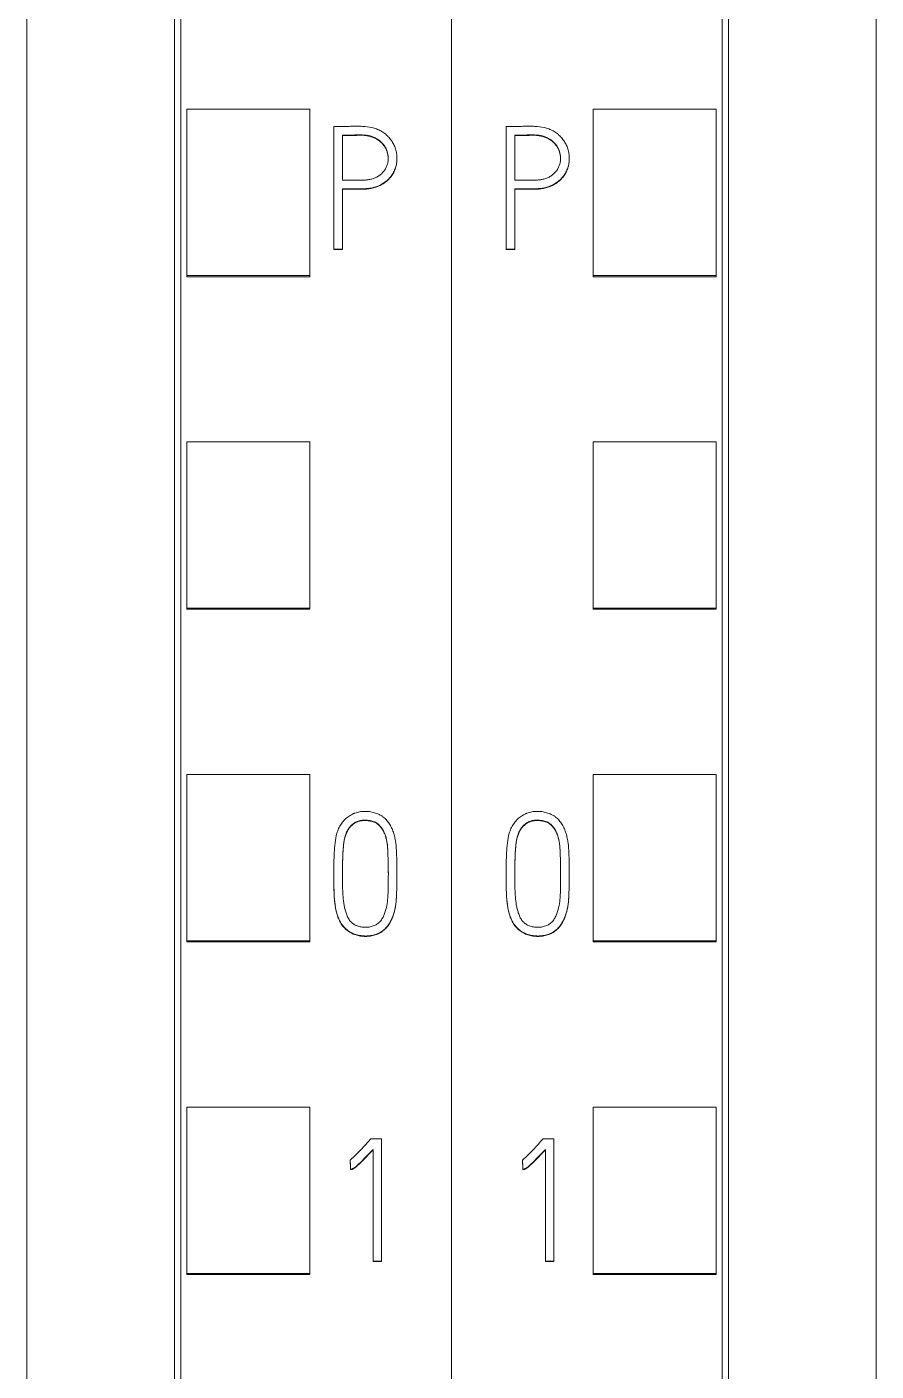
# Model space of a CAD drawing. Header units: millimetres. Extents: x 4137 to 6698, y 1400 to 3585.
# Drawn here: x 6140.15 to 6153.95, y 3293.17 to 3315 of the extents above; entities that cross this region are included whole.
import ezdxf

# ---------------------------------------------------------------- set-up
doc = ezdxf.new("R2010")
doc.units = ezdxf.units.MM
doc.layers.add('000-PI-Oprema', color=30, linetype='Continuous', lineweight=5)

msp = doc.modelspace()

# ---------------------------------------------------------------- linework, layer by layer
at = {"layer": '000-PI-Oprema', "color": 0, "linetype": 'ByBlock', "lineweight": 0}
for p, q in [((6147.048, 3360.472), (6147.048, 3247.054)), ((6147.048, 3360.472), (6147.048, 3247.054)), ((6142.648, 3249.376), (6142.648, 3358.191)), ((6151.448, 3358.191), (6151.448, 3249.376)), ((6142.748, 3310.962), (6142.748, 3313.664)), ((6142.748, 3313.664), (6144.748, 3313.664)), ((6144.748, 3310.962), (6144.748, 3313.664)), ((6149.348, 3310.962), (6149.348, 3313.664)), ((6151.348, 3313.664), (6149.348, 3313.664)), ((6151.348, 3310.962), (6151.348, 3313.664)), ((6145.135, 3313.383), (6145.135, 3311.388)), ((6147.935, 3313.383), (6147.935, 3311.388)), ((6145.276, 3312.509), (6145.276, 3313.242)), ((6148.076, 3312.509), (6148.076, 3313.242)), ((6146.161, 3312.857), (6146.161, 3312.863)), ((6148.961, 3312.857), (6148.961, 3312.863)), ((6145.276, 3311.388), (6145.276, 3312.368)), ((6148.076, 3311.388), (6148.076, 3312.368)), ((6145.135, 3311.388), (6145.276, 3311.388)), ((6145.135, 3311.388), (6145.135, 3311.382)), ((6145.276, 3311.382), (6145.135, 3311.382)), ((6145.276, 3311.388), (6145.276, 3311.382)), ((6147.935, 3311.388), (6147.935, 3311.382)), ((6147.935, 3311.388), (6148.076, 3311.388)), ((6148.076, 3311.382), (6147.935, 3311.382)), ((6148.076, 3311.388), (6148.076, 3311.382)), ((6142.748, 3310.941), (6142.748, 3310.962)), ((6142.748, 3310.962), (6144.748, 3310.962)), ((6142.748, 3310.941), (6144.748, 3310.941)), ((6144.748, 3310.941), (6144.748, 3310.962)), ((6151.348, 3310.962), (6149.348, 3310.962)), ((6149.348, 3310.941), (6149.348, 3310.962)), ((6151.348, 3310.941), (6149.348, 3310.941)), ((6151.348, 3310.941), (6151.348, 3310.962)), ((6142.748, 3305.56), (6142.748, 3308.262)), ((6142.748, 3308.262), (6144.748, 3308.262)), ((6144.748, 3305.56), (6144.748, 3308.262)), ((6149.348, 3305.56), (6149.348, 3308.262)), ((6151.348, 3308.262), (6149.348, 3308.262)), ((6151.348, 3305.56), (6151.348, 3308.262)), ((6142.748, 3305.56), (6144.748, 3305.56)), ((6142.748, 3305.541), (6142.748, 3305.56)), ((6142.748, 3305.541), (6144.748, 3305.541)), ((6144.748, 3305.541), (6144.748, 3305.56)), ((6151.348, 3305.56), (6149.348, 3305.56)), ((6149.348, 3305.541), (6149.348, 3305.56)), ((6151.348, 3305.541), (6149.348, 3305.541)), ((6151.348, 3305.541), (6151.348, 3305.56)), ((6142.748, 3300.159), (6142.748, 3302.86)), ((6142.748, 3302.86), (6144.748, 3302.86)), ((6144.748, 3300.159), (6144.748, 3302.86)), ((6149.348, 3300.159), (6149.348, 3302.86)), ((6151.348, 3302.86), (6149.348, 3302.86)), ((6151.348, 3300.159), (6151.348, 3302.86)), ((6145.136, 3301.26), (6145.136, 3301.254)), ((6146.159, 3301.212), (6146.159, 3301.218)), ((6147.936, 3301.26), (6147.936, 3301.254)), ((6148.959, 3301.212), (6148.959, 3301.218)), ((6142.748, 3300.141), (6142.748, 3300.159)), ((6142.748, 3300.159), (6144.748, 3300.159)), ((6142.748, 3300.141), (6144.748, 3300.141)), ((6144.748, 3300.141), (6144.748, 3300.159)), ((6149.348, 3300.141), (6149.348, 3300.159)), ((6151.348, 3300.159), (6149.348, 3300.159)), ((6151.348, 3300.141), (6149.348, 3300.141)), ((6151.348, 3300.141), (6151.348, 3300.159)), ((6142.748, 3294.757), (6142.748, 3297.458)), ((6142.748, 3297.458), (6144.748, 3297.458)), ((6144.748, 3294.757), (6144.748, 3297.458)), ((6149.348, 3294.757), (6149.348, 3297.458)), ((6151.348, 3297.458), (6149.348, 3297.458)), ((6151.348, 3294.757), (6151.348, 3297.458)), ((6145.911, 3296.943), (6145.737, 3296.943)), ((6145.911, 3294.954), (6145.911, 3296.943)), ((6148.711, 3296.943), (6148.537, 3296.943)), ((6148.711, 3294.954), (6148.711, 3296.943)), ((6145.773, 3296.771), (6145.773, 3294.954)), ((6148.573, 3296.771), (6148.573, 3294.954)), ((6145.401, 3296.597), (6145.401, 3296.591)), ((6148.201, 3296.597), (6148.201, 3296.591)), ((6145.409, 3296.45), (6145.409, 3296.443)), ((6148.209, 3296.45), (6148.209, 3296.443)), ((6145.773, 3294.954), (6145.773, 3294.948)), ((6145.773, 3294.954), (6145.911, 3294.954)), ((6145.911, 3294.948), (6145.773, 3294.948)), ((6145.911, 3294.954), (6145.911, 3294.948)), ((6148.573, 3294.954), (6148.573, 3294.948)), ((6148.573, 3294.954), (6148.711, 3294.954)), ((6148.711, 3294.948), (6148.573, 3294.948)), ((6148.711, 3294.954), (6148.711, 3294.948)), ((6142.748, 3294.757), (6144.748, 3294.757)), ((6142.748, 3294.741), (6142.748, 3294.757)), ((6142.748, 3294.741), (6144.748, 3294.741)), ((6144.748, 3294.741), (6144.748, 3294.757)), ((6149.348, 3294.741), (6149.348, 3294.757)), ((6151.348, 3294.757), (6149.348, 3294.757)), ((6151.348, 3294.741), (6149.348, 3294.741)), ((6151.348, 3294.741), (6151.348, 3294.757))]:
    msp.add_line(p, q, dxfattribs=at)
for points, knots in [([(6142.548, 3249.091), (6142.548, 3252.431), (6142.548, 3260.396), (6142.548, 3273.036), (6142.548, 3288.522), (6142.548, 3302.817), (6142.548, 3317.027), (6142.548, 3331.593), (6142.548, 3345.763), (6142.548, 3355.333), (6142.548, 3358.377)], [0, 0, 0, 0, 0.091483, 0.21812, 0.346206, 0.515858, 0.610111, 0.736264, 0.916066, 1, 1, 1, 1]), ([(6151.548, 3358.377), (6151.548, 3355.333), (6151.548, 3345.763), (6151.548, 3331.593), (6151.548, 3317.027), (6151.548, 3302.817), (6151.548, 3288.522), (6151.548, 3273.036), (6151.548, 3260.396), (6151.548, 3252.431), (6151.548, 3249.091)], [0, 0, 0, 0, 0.083934, 0.263736, 0.389889, 0.484142, 0.653794, 0.78188, 0.908517, 1, 1, 1, 1]), ([(6140.148, 3355.311), (6140.148, 3353.288), (6140.148, 3344.739), (6140.148, 3331.593), (6140.148, 3317.027), (6140.148, 3302.817), (6140.148, 3288.522), (6140.148, 3273.036), (6140.148, 3260.278), (6140.148, 3251.396), (6140.148, 3247.139), (6140.148, 3246.341)], [0, 0, 0, 0, 0.055935, 0.236292, 0.362833, 0.457376, 0.627551, 0.756032, 0.883059, 0.978086, 1, 1, 1, 1]), ([(6153.948, 3355.311), (6153.948, 3353.288), (6153.948, 3344.739), (6153.948, 3331.593), (6153.948, 3317.027), (6153.948, 3302.817), (6153.948, 3288.522), (6153.948, 3273.036), (6153.948, 3260.278), (6153.948, 3251.396), (6153.948, 3247.139), (6153.948, 3246.341)], [0, 0, 0, 0, 0.055935, 0.236292, 0.362833, 0.457376, 0.627551, 0.756032, 0.883059, 0.978086, 1, 1, 1, 1]), ([(6145.276, 3312.368), (6145.328, 3312.368), (6145.379, 3312.368), (6145.483, 3312.368), (6145.534, 3312.367), (6145.612, 3312.368), (6145.637, 3312.37), (6145.676, 3312.373), (6145.689, 3312.374), (6145.715, 3312.377), (6145.728, 3312.379), (6145.766, 3312.386), (6145.791, 3312.392), (6145.84, 3312.408), (6145.864, 3312.418), (6145.899, 3312.435), (6145.91, 3312.442), (6145.933, 3312.455), (6145.944, 3312.462), (6145.975, 3312.484), (6145.995, 3312.5), (6146.024, 3312.526), (6146.033, 3312.536), (6146.05, 3312.555), (6146.058, 3312.565), (6146.082, 3312.596), (6146.095, 3312.617), (6146.113, 3312.652), (6146.119, 3312.663), (6146.129, 3312.687), (6146.133, 3312.699), (6146.145, 3312.736), (6146.151, 3312.761), (6146.157, 3312.8), (6146.159, 3312.812), (6146.16, 3312.838), (6146.161, 3312.851), (6146.161, 3312.89), (6146.159, 3312.916), (6146.153, 3312.954), (6146.151, 3312.967), (6146.145, 3312.992), (6146.141, 3313.005), (6146.13, 3313.042), (6146.12, 3313.066), (6146.104, 3313.1), (6146.098, 3313.112), (6146.085, 3313.134), (6146.078, 3313.145), (6146.055, 3313.177), (6146.039, 3313.197), (6146.003, 3313.234), (6145.984, 3313.251), (6145.953, 3313.275), (6145.943, 3313.283), (6145.921, 3313.297), (6145.91, 3313.304), (6145.876, 3313.322), (6145.853, 3313.333), (6145.816, 3313.346), (6145.804, 3313.35), (6145.779, 3313.357), (6145.766, 3313.36), (6145.703, 3313.375), (6145.652, 3313.38), (6145.575, 3313.385), (6145.549, 3313.385), (6145.497, 3313.385), (6145.445, 3313.385), (6145.393, 3313.384), (6145.342, 3313.383), (6145.264, 3313.383), (6145.186, 3313.383), (6145.135, 3313.383)], [0, 0, 0, 0, 0.0625, 0.0625, 0.125, 0.125, 0.15625, 0.15625, 0.171875, 0.171875, 0.1875, 0.1875, 0.21875, 0.21875, 0.25, 0.25, 0.265625, 0.265625, 0.28125, 0.28125, 0.3125, 0.3125, 0.328125, 0.328125, 0.34375, 0.34375, 0.375, 0.375, 0.390625, 0.390625, 0.40625, 0.40625, 0.4375, 0.4375, 0.453125, 0.453125, 0.46875, 0.46875, 0.5, 0.5, 0.515625, 0.515625, 0.53125, 0.53125, 0.5625, 0.5625, 0.578125, 0.578125, 0.59375, 0.59375, 0.625, 0.625, 0.65625, 0.65625, 0.671875, 0.671875, 0.6875, 0.6875, 0.71875, 0.71875, 0.734375, 0.734375, 0.75, 0.75, 0.8125, 0.8125, 0.84375, 0.84375, 0.875, 0.90625, 0.90625, 0.9375, 1, 1, 1, 1]), ([(6148.076, 3312.368), (6148.128, 3312.368), (6148.179, 3312.368), (6148.283, 3312.368), (6148.334, 3312.367), (6148.412, 3312.368), (6148.437, 3312.37), (6148.476, 3312.373), (6148.489, 3312.374), (6148.515, 3312.377), (6148.528, 3312.379), (6148.566, 3312.386), (6148.591, 3312.392), (6148.64, 3312.408), (6148.664, 3312.418), (6148.699, 3312.435), (6148.71, 3312.442), (6148.733, 3312.455), (6148.744, 3312.462), (6148.775, 3312.484), (6148.795, 3312.5), (6148.824, 3312.526), (6148.833, 3312.536), (6148.85, 3312.555), (6148.858, 3312.565), (6148.882, 3312.596), (6148.895, 3312.617), (6148.913, 3312.652), (6148.919, 3312.663), (6148.929, 3312.687), (6148.933, 3312.699), (6148.945, 3312.736), (6148.951, 3312.761), (6148.957, 3312.8), (6148.959, 3312.812), (6148.96, 3312.838), (6148.961, 3312.851), (6148.961, 3312.89), (6148.959, 3312.916), (6148.953, 3312.954), (6148.951, 3312.967), (6148.945, 3312.992), (6148.941, 3313.005), (6148.93, 3313.042), (6148.92, 3313.066), (6148.904, 3313.1), (6148.898, 3313.112), (6148.885, 3313.134), (6148.878, 3313.145), (6148.855, 3313.177), (6148.839, 3313.197), (6148.803, 3313.234), (6148.784, 3313.251), (6148.753, 3313.275), (6148.743, 3313.283), (6148.721, 3313.297), (6148.71, 3313.304), (6148.676, 3313.322), (6148.653, 3313.333), (6148.616, 3313.346), (6148.604, 3313.35), (6148.579, 3313.357), (6148.566, 3313.36), (6148.503, 3313.375), (6148.452, 3313.38), (6148.375, 3313.385), (6148.349, 3313.385), (6148.297, 3313.385), (6148.245, 3313.385), (6148.193, 3313.384), (6148.142, 3313.383), (6148.064, 3313.383), (6147.986, 3313.383), (6147.935, 3313.383)], [0, 0, 0, 0, 0.0625, 0.0625, 0.125, 0.125, 0.15625, 0.15625, 0.171875, 0.171875, 0.1875, 0.1875, 0.21875, 0.21875, 0.25, 0.25, 0.265625, 0.265625, 0.28125, 0.28125, 0.3125, 0.3125, 0.328125, 0.328125, 0.34375, 0.34375, 0.375, 0.375, 0.390625, 0.390625, 0.40625, 0.40625, 0.4375, 0.4375, 0.453125, 0.453125, 0.46875, 0.46875, 0.5, 0.5, 0.515625, 0.515625, 0.53125, 0.53125, 0.5625, 0.5625, 0.578125, 0.578125, 0.59375, 0.59375, 0.625, 0.625, 0.65625, 0.65625, 0.671875, 0.671875, 0.6875, 0.6875, 0.71875, 0.71875, 0.734375, 0.734375, 0.75, 0.75, 0.8125, 0.8125, 0.84375, 0.84375, 0.875, 0.90625, 0.90625, 0.9375, 1, 1, 1, 1]), ([(6145.276, 3313.242), (6145.315, 3313.243), (6145.353, 3313.242), (6145.411, 3313.242), (6145.431, 3313.242), (6145.47, 3313.243), (6145.489, 3313.244), (6145.547, 3313.245), (6145.586, 3313.245), (6145.644, 3313.241), (6145.663, 3313.239), (6145.701, 3313.233), (6145.721, 3313.229), (6145.749, 3313.22), (6145.759, 3313.217), (6145.777, 3313.21), (6145.786, 3313.206), (6145.813, 3313.194), (6145.831, 3313.184), (6145.856, 3313.168), (6145.864, 3313.163), (6145.88, 3313.151), (6145.888, 3313.145), (6145.91, 3313.125), (6145.924, 3313.111), (6145.943, 3313.088), (6145.949, 3313.08), (6145.96, 3313.064), (6145.966, 3313.055), (6145.981, 3313.029), (6145.989, 3313.012), (6145.999, 3312.984), (6146.002, 3312.974), (6146.008, 3312.955), (6146.01, 3312.945), (6146.016, 3312.916), (6146.018, 3312.897), (6146.02, 3312.867), (6146.02, 3312.857), (6146.019, 3312.837), (6146.018, 3312.827), (6146.014, 3312.798), (6146.01, 3312.778), (6146.001, 3312.75), (6145.997, 3312.741), (6145.99, 3312.723), (6145.985, 3312.714), (6145.971, 3312.687), (6145.961, 3312.67), (6145.942, 3312.647), (6145.936, 3312.639), (6145.922, 3312.625), (6145.915, 3312.618), (6145.893, 3312.598), (6145.877, 3312.586), (6145.852, 3312.57), (6145.843, 3312.565), (6145.825, 3312.556), (6145.816, 3312.552), (6145.789, 3312.54), (6145.77, 3312.533), (6145.741, 3312.526), (6145.732, 3312.523), (6145.712, 3312.519), (6145.702, 3312.518), (6145.672, 3312.514), (6145.653, 3312.512), (6145.613, 3312.51), (6145.593, 3312.509), (6145.554, 3312.508), (6145.514, 3312.508), (6145.474, 3312.509), (6145.435, 3312.509), (6145.415, 3312.509), (6145.355, 3312.509), (6145.316, 3312.509), (6145.276, 3312.509)], [0, 0, 0, 0, 0.0625, 0.0625, 0.09375, 0.09375, 0.125, 0.125, 0.1875, 0.1875, 0.21875, 0.21875, 0.25, 0.25, 0.265625, 0.265625, 0.28125, 0.28125, 0.3125, 0.3125, 0.328125, 0.328125, 0.34375, 0.34375, 0.375, 0.375, 0.390625, 0.390625, 0.40625, 0.40625, 0.4375, 0.4375, 0.453125, 0.453125, 0.46875, 0.46875, 0.5, 0.5, 0.515625, 0.515625, 0.53125, 0.53125, 0.5625, 0.5625, 0.578125, 0.578125, 0.59375, 0.59375, 0.625, 0.625, 0.640625, 0.640625, 0.65625, 0.65625, 0.6875, 0.6875, 0.703125, 0.703125, 0.71875, 0.71875, 0.75, 0.75, 0.765625, 0.765625, 0.78125, 0.78125, 0.8125, 0.8125, 0.84375, 0.84375, 0.875, 0.90625, 0.90625, 0.9375, 0.9375, 1, 1, 1, 1]), ([(6146.019, 3312.857), (6146.019, 3312.86), (6146.019, 3312.863), (6146.019, 3312.876), (6146.018, 3312.886), (6146.016, 3312.906), (6146.015, 3312.916), (6146.009, 3312.945), (6146.004, 3312.964), (6145.994, 3312.992), (6145.99, 3313.001), (6145.982, 3313.019), (6145.969, 3313.046), (6145.952, 3313.07), (6145.934, 3313.093), (6145.927, 3313.101), (6145.914, 3313.115), (6145.906, 3313.122), (6145.884, 3313.142), (6145.869, 3313.154), (6145.844, 3313.17), (6145.835, 3313.175), (6145.818, 3313.185), (6145.809, 3313.19), (6145.782, 3313.202), (6145.764, 3313.209), (6145.726, 3313.221), (6145.706, 3313.226), (6145.667, 3313.233), (6145.648, 3313.235), (6145.589, 3313.239), (6145.55, 3313.239), (6145.491, 3313.237), (6145.472, 3313.237), (6145.433, 3313.236), (6145.413, 3313.236), (6145.354, 3313.236), (6145.315, 3313.237), (6145.276, 3313.236)], [0, 0, 0, 0, 0.009533, 0.009533, 0.040485, 0.040485, 0.071437, 0.071437, 0.133342, 0.133342, 0.164294, 0.164294, 0.195246, 0.25715, 0.25715, 0.288102, 0.288102, 0.319054, 0.319054, 0.380958, 0.380958, 0.41191, 0.41191, 0.442862, 0.442862, 0.504767, 0.504767, 0.566671, 0.566671, 0.628575, 0.628575, 0.752383, 0.752383, 0.814287, 0.814287, 0.876192, 0.876192, 1, 1, 1, 1]), ([(6148.076, 3313.242), (6148.115, 3313.243), (6148.153, 3313.242), (6148.211, 3313.242), (6148.231, 3313.242), (6148.27, 3313.243), (6148.289, 3313.244), (6148.347, 3313.245), (6148.386, 3313.245), (6148.444, 3313.241), (6148.463, 3313.239), (6148.501, 3313.233), (6148.521, 3313.229), (6148.549, 3313.22), (6148.559, 3313.217), (6148.577, 3313.21), (6148.586, 3313.206), (6148.613, 3313.194), (6148.631, 3313.184), (6148.656, 3313.168), (6148.664, 3313.163), (6148.68, 3313.151), (6148.688, 3313.145), (6148.71, 3313.125), (6148.724, 3313.111), (6148.743, 3313.088), (6148.749, 3313.08), (6148.76, 3313.064), (6148.766, 3313.055), (6148.781, 3313.029), (6148.789, 3313.012), (6148.799, 3312.984), (6148.802, 3312.974), (6148.808, 3312.955), (6148.81, 3312.945), (6148.816, 3312.916), (6148.818, 3312.897), (6148.82, 3312.867), (6148.82, 3312.857), (6148.819, 3312.837), (6148.818, 3312.827), (6148.814, 3312.798), (6148.81, 3312.778), (6148.801, 3312.75), (6148.797, 3312.741), (6148.79, 3312.723), (6148.785, 3312.714), (6148.771, 3312.687), (6148.761, 3312.67), (6148.742, 3312.647), (6148.736, 3312.639), (6148.722, 3312.625), (6148.715, 3312.618), (6148.693, 3312.598), (6148.677, 3312.586), (6148.652, 3312.57), (6148.643, 3312.565), (6148.625, 3312.556), (6148.616, 3312.552), (6148.589, 3312.54), (6148.57, 3312.533), (6148.541, 3312.526), (6148.532, 3312.523), (6148.512, 3312.519), (6148.502, 3312.518), (6148.472, 3312.514), (6148.453, 3312.512), (6148.413, 3312.51), (6148.393, 3312.509), (6148.354, 3312.508), (6148.314, 3312.508), (6148.274, 3312.509), (6148.235, 3312.509), (6148.215, 3312.509), (6148.155, 3312.509), (6148.116, 3312.509), (6148.076, 3312.509)], [0, 0, 0, 0, 0.0625, 0.0625, 0.09375, 0.09375, 0.125, 0.125, 0.1875, 0.1875, 0.21875, 0.21875, 0.25, 0.25, 0.265625, 0.265625, 0.28125, 0.28125, 0.3125, 0.3125, 0.328125, 0.328125, 0.34375, 0.34375, 0.375, 0.375, 0.390625, 0.390625, 0.40625, 0.40625, 0.4375, 0.4375, 0.453125, 0.453125, 0.46875, 0.46875, 0.5, 0.5, 0.515625, 0.515625, 0.53125, 0.53125, 0.5625, 0.5625, 0.578125, 0.578125, 0.59375, 0.59375, 0.625, 0.625, 0.640625, 0.640625, 0.65625, 0.65625, 0.6875, 0.6875, 0.703125, 0.703125, 0.71875, 0.71875, 0.75, 0.75, 0.765625, 0.765625, 0.78125, 0.78125, 0.8125, 0.8125, 0.84375, 0.84375, 0.875, 0.90625, 0.90625, 0.9375, 0.9375, 1, 1, 1, 1]), ([(6148.819, 3312.857), (6148.819, 3312.86), (6148.819, 3312.863), (6148.819, 3312.876), (6148.818, 3312.886), (6148.816, 3312.906), (6148.815, 3312.916), (6148.809, 3312.945), (6148.804, 3312.964), (6148.794, 3312.992), (6148.79, 3313.001), (6148.782, 3313.019), (6148.769, 3313.046), (6148.752, 3313.07), (6148.734, 3313.093), (6148.727, 3313.101), (6148.714, 3313.115), (6148.706, 3313.122), (6148.684, 3313.142), (6148.669, 3313.154), (6148.644, 3313.17), (6148.635, 3313.175), (6148.618, 3313.185), (6148.609, 3313.19), (6148.582, 3313.202), (6148.564, 3313.209), (6148.526, 3313.221), (6148.506, 3313.226), (6148.467, 3313.233), (6148.448, 3313.235), (6148.389, 3313.239), (6148.35, 3313.239), (6148.291, 3313.237), (6148.272, 3313.237), (6148.233, 3313.236), (6148.213, 3313.236), (6148.154, 3313.236), (6148.115, 3313.237), (6148.076, 3313.236)], [0, 0, 0, 0, 0.009533, 0.009533, 0.040485, 0.040485, 0.071437, 0.071437, 0.133342, 0.133342, 0.164294, 0.164294, 0.195246, 0.25715, 0.25715, 0.288102, 0.288102, 0.319054, 0.319054, 0.380958, 0.380958, 0.41191, 0.41191, 0.442862, 0.442862, 0.504767, 0.504767, 0.566671, 0.566671, 0.628575, 0.628575, 0.752383, 0.752383, 0.814287, 0.814287, 0.876192, 0.876192, 1, 1, 1, 1]), ([(6146.161, 3312.857), (6146.161, 3312.832), (6146.159, 3312.807), (6146.153, 3312.77), (6146.151, 3312.757), (6146.145, 3312.732), (6146.142, 3312.719), (6146.13, 3312.682), (6146.12, 3312.658), (6146.096, 3312.613), (6146.083, 3312.591), (6146.059, 3312.56), (6146.051, 3312.55), (6146.034, 3312.53), (6146.025, 3312.521), (6145.996, 3312.495), (6145.976, 3312.478), (6145.944, 3312.456), (6145.933, 3312.449), (6145.911, 3312.436), (6145.9, 3312.429), (6145.865, 3312.412), (6145.841, 3312.402), (6145.804, 3312.39), (6145.791, 3312.387), (6145.766, 3312.381), (6145.754, 3312.378), (6145.69, 3312.366), (6145.639, 3312.363), (6145.535, 3312.36), (6145.483, 3312.362), (6145.38, 3312.362), (6145.328, 3312.362), (6145.276, 3312.362)], [0, 0, 0, 0, 0.065171, 0.065171, 0.098558, 0.098558, 0.131944, 0.131944, 0.198718, 0.198718, 0.265491, 0.265491, 0.298878, 0.298878, 0.332265, 0.332265, 0.399038, 0.399038, 0.432425, 0.432425, 0.465812, 0.465812, 0.532585, 0.532585, 0.565972, 0.565972, 0.599359, 0.599359, 0.732906, 0.732906, 0.866453, 0.866453, 1, 1, 1, 1]), ([(6148.961, 3312.857), (6148.961, 3312.832), (6148.959, 3312.807), (6148.953, 3312.77), (6148.951, 3312.757), (6148.945, 3312.732), (6148.942, 3312.719), (6148.93, 3312.682), (6148.92, 3312.658), (6148.896, 3312.613), (6148.883, 3312.591), (6148.859, 3312.56), (6148.851, 3312.55), (6148.834, 3312.53), (6148.825, 3312.521), (6148.796, 3312.495), (6148.776, 3312.478), (6148.744, 3312.456), (6148.733, 3312.449), (6148.711, 3312.436), (6148.7, 3312.429), (6148.665, 3312.412), (6148.641, 3312.402), (6148.604, 3312.39), (6148.591, 3312.387), (6148.566, 3312.381), (6148.554, 3312.378), (6148.49, 3312.366), (6148.439, 3312.363), (6148.335, 3312.36), (6148.283, 3312.362), (6148.18, 3312.362), (6148.128, 3312.362), (6148.076, 3312.362)], [0, 0, 0, 0, 0.065171, 0.065171, 0.098558, 0.098558, 0.131944, 0.131944, 0.198718, 0.198718, 0.265491, 0.265491, 0.298878, 0.298878, 0.332265, 0.332265, 0.399038, 0.399038, 0.432425, 0.432425, 0.465812, 0.465812, 0.532585, 0.532585, 0.565972, 0.565972, 0.599359, 0.599359, 0.732906, 0.732906, 0.866453, 0.866453, 1, 1, 1, 1]), ([(6145.477, 3302.231), (6145.502, 3302.241), (6145.528, 3302.248), (6145.581, 3302.257), (6145.608, 3302.26), (6145.662, 3302.261), (6145.689, 3302.259), (6145.742, 3302.252), (6145.768, 3302.246), (6145.807, 3302.235), (6145.82, 3302.23), (6145.845, 3302.221), (6145.87, 3302.21), (6145.894, 3302.198), (6145.911, 3302.187), (6145.917, 3302.184), (6145.928, 3302.176), (6145.934, 3302.172), (6145.961, 3302.152), (6145.98, 3302.133), (6146.006, 3302.103), (6146.015, 3302.092), (6146.031, 3302.071), (6146.038, 3302.059), (6146.059, 3302.025), (6146.071, 3302.001), (6146.092, 3301.952), (6146.101, 3301.927), (6146.113, 3301.888), (6146.117, 3301.875), (6146.123, 3301.849), (6146.132, 3301.81), (6146.147, 3301.718), (6146.152, 3301.639), (6146.157, 3301.533), (6146.158, 3301.48), (6146.159, 3301.374), (6146.159, 3301.321), (6146.159, 3301.215), (6146.16, 3301.109), (6146.158, 3301.003), (6146.155, 3300.898), (6146.152, 3300.845), (6146.141, 3300.739), (6146.133, 3300.687), (6146.116, 3300.622), (6146.112, 3300.609), (6146.104, 3300.583), (6146.099, 3300.57), (6146.085, 3300.532), (6146.075, 3300.508), (6146.056, 3300.472), (6146.05, 3300.46), (6146.036, 3300.436), (6146.028, 3300.425), (6146.005, 3300.392), (6145.988, 3300.372), (6145.959, 3300.344), (6145.949, 3300.335), (6145.932, 3300.323), (6145.927, 3300.319), (6145.916, 3300.311), (6145.91, 3300.307), (6145.881, 3300.289), (6145.857, 3300.278), (6145.819, 3300.263), (6145.806, 3300.259), (6145.78, 3300.252), (6145.767, 3300.248), (6145.727, 3300.241), (6145.7, 3300.238), (6145.66, 3300.236), (6145.646, 3300.236), (6145.619, 3300.237), (6145.605, 3300.238), (6145.565, 3300.242), (6145.539, 3300.247), (6145.5, 3300.258), (6145.487, 3300.262), (6145.461, 3300.271), (6145.449, 3300.276), (6145.412, 3300.293), (6145.388, 3300.307), (6145.356, 3300.33), (6145.345, 3300.339), (6145.325, 3300.357), (6145.315, 3300.367), (6145.288, 3300.397), (6145.271, 3300.418), (6145.249, 3300.453), (6145.242, 3300.464), (6145.229, 3300.488), (6145.223, 3300.5), (6145.207, 3300.537), (6145.197, 3300.562), (6145.185, 3300.601), (6145.182, 3300.614), (6145.175, 3300.64), (6145.172, 3300.653), (6145.164, 3300.693), (6145.159, 3300.719), (6145.141, 3300.852), (6145.138, 3300.959), (6145.136, 3301.12), (6145.136, 3301.173), (6145.135, 3301.28), (6145.136, 3301.334), (6145.137, 3301.441), (6145.138, 3301.495), (6145.143, 3301.601), (6145.146, 3301.654), (6145.157, 3301.76), (6145.164, 3301.813), (6145.182, 3301.892), (6145.19, 3301.918), (6145.203, 3301.956), (6145.208, 3301.969), (6145.22, 3301.994), (6145.226, 3302.007), (6145.245, 3302.043), (6145.261, 3302.066), (6145.287, 3302.098), (6145.296, 3302.108), (6145.315, 3302.128), (6145.325, 3302.138), (6145.356, 3302.165), (6145.378, 3302.181), (6145.414, 3302.202), (6145.426, 3302.209), (6145.445, 3302.218), (6145.454, 3302.222), (6145.465, 3302.227), (6145.47, 3302.229), (6145.473, 3302.23), (6145.475, 3302.231), (6145.477, 3302.231)], [0, 0, 0, 0, 0.015625, 0.015625, 0.03125, 0.03125, 0.046875, 0.046875, 0.0625, 0.0625, 0.070312, 0.070312, 0.078125, 0.085937, 0.085937, 0.089844, 0.089844, 0.09375, 0.09375, 0.109375, 0.109375, 0.117187, 0.117187, 0.125, 0.125, 0.140625, 0.140625, 0.15625, 0.15625, 0.164062, 0.164062, 0.171875, 0.1875, 0.21875, 0.21875, 0.25, 0.25, 0.28125, 0.28125, 0.3125, 0.34375, 0.34375, 0.375, 0.375, 0.40625, 0.40625, 0.414062, 0.414062, 0.421875, 0.421875, 0.4375, 0.4375, 0.445312, 0.445312, 0.453125, 0.453125, 0.46875, 0.46875, 0.476562, 0.476562, 0.480469, 0.480469, 0.484375, 0.484375, 0.5, 0.5, 0.507812, 0.507812, 0.515625, 0.515625, 0.53125, 0.53125, 0.539063, 0.539063, 0.546875, 0.546875, 0.5625, 0.5625, 0.570313, 0.570313, 0.578125, 0.578125, 0.59375, 0.59375, 0.601563, 0.601563, 0.609375, 0.609375, 0.625, 0.625, 0.632813, 0.632813, 0.640625, 0.640625, 0.65625, 0.65625, 0.664063, 0.664063, 0.671875, 0.671875, 0.6875, 0.6875, 0.75, 0.75, 0.78125, 0.78125, 0.8125, 0.8125, 0.84375, 0.84375, 0.875, 0.875, 0.90625, 0.90625, 0.921875, 0.921875, 0.929688, 0.929688, 0.9375, 0.9375, 0.953125, 0.953125, 0.960938, 0.960938, 0.96875, 0.96875, 0.984375, 0.984375, 0.992187, 0.992187, 0.996094, 0.998047, 0.999023, 0.999023, 1, 1, 1, 1]), ([(6148.277, 3302.231), (6148.302, 3302.241), (6148.328, 3302.248), (6148.381, 3302.257), (6148.408, 3302.26), (6148.462, 3302.261), (6148.489, 3302.259), (6148.542, 3302.252), (6148.568, 3302.246), (6148.607, 3302.235), (6148.62, 3302.23), (6148.645, 3302.221), (6148.67, 3302.21), (6148.694, 3302.198), (6148.711, 3302.187), (6148.717, 3302.184), (6148.728, 3302.176), (6148.734, 3302.172), (6148.761, 3302.152), (6148.78, 3302.133), (6148.806, 3302.103), (6148.815, 3302.092), (6148.831, 3302.071), (6148.838, 3302.059), (6148.859, 3302.025), (6148.871, 3302.001), (6148.892, 3301.952), (6148.901, 3301.927), (6148.913, 3301.888), (6148.917, 3301.875), (6148.923, 3301.849), (6148.932, 3301.81), (6148.947, 3301.718), (6148.952, 3301.639), (6148.957, 3301.533), (6148.958, 3301.48), (6148.959, 3301.374), (6148.959, 3301.321), (6148.959, 3301.215), (6148.96, 3301.109), (6148.958, 3301.003), (6148.955, 3300.898), (6148.952, 3300.845), (6148.941, 3300.739), (6148.933, 3300.687), (6148.916, 3300.622), (6148.912, 3300.609), (6148.904, 3300.583), (6148.899, 3300.57), (6148.885, 3300.532), (6148.875, 3300.508), (6148.856, 3300.472), (6148.85, 3300.46), (6148.836, 3300.436), (6148.828, 3300.425), (6148.805, 3300.392), (6148.788, 3300.372), (6148.759, 3300.344), (6148.749, 3300.335), (6148.732, 3300.323), (6148.727, 3300.319), (6148.716, 3300.311), (6148.71, 3300.307), (6148.681, 3300.289), (6148.657, 3300.278), (6148.619, 3300.263), (6148.606, 3300.259), (6148.58, 3300.252), (6148.567, 3300.248), (6148.527, 3300.241), (6148.5, 3300.238), (6148.46, 3300.236), (6148.446, 3300.236), (6148.419, 3300.237), (6148.405, 3300.238), (6148.365, 3300.242), (6148.339, 3300.247), (6148.3, 3300.258), (6148.287, 3300.262), (6148.261, 3300.271), (6148.249, 3300.276), (6148.212, 3300.293), (6148.188, 3300.307), (6148.156, 3300.33), (6148.145, 3300.339), (6148.125, 3300.357), (6148.115, 3300.367), (6148.088, 3300.397), (6148.071, 3300.418), (6148.049, 3300.453), (6148.042, 3300.464), (6148.029, 3300.488), (6148.023, 3300.5), (6148.007, 3300.537), (6147.997, 3300.562), (6147.985, 3300.601), (6147.982, 3300.614), (6147.975, 3300.64), (6147.972, 3300.653), (6147.964, 3300.693), (6147.959, 3300.719), (6147.941, 3300.852), (6147.938, 3300.959), (6147.936, 3301.12), (6147.936, 3301.173), (6147.935, 3301.28), (6147.936, 3301.334), (6147.937, 3301.441), (6147.938, 3301.495), (6147.943, 3301.601), (6147.946, 3301.654), (6147.957, 3301.76), (6147.964, 3301.813), (6147.982, 3301.892), (6147.99, 3301.918), (6148.003, 3301.956), (6148.008, 3301.969), (6148.02, 3301.994), (6148.026, 3302.007), (6148.045, 3302.043), (6148.061, 3302.066), (6148.087, 3302.098), (6148.096, 3302.108), (6148.115, 3302.128), (6148.125, 3302.138), (6148.156, 3302.165), (6148.178, 3302.181), (6148.214, 3302.202), (6148.226, 3302.209), (6148.245, 3302.218), (6148.254, 3302.222), (6148.265, 3302.227), (6148.27, 3302.229), (6148.273, 3302.23), (6148.275, 3302.231), (6148.277, 3302.231)], [0, 0, 0, 0, 0.015625, 0.015625, 0.03125, 0.03125, 0.046875, 0.046875, 0.0625, 0.0625, 0.070312, 0.070312, 0.078125, 0.085937, 0.085937, 0.089844, 0.089844, 0.09375, 0.09375, 0.109375, 0.109375, 0.117187, 0.117187, 0.125, 0.125, 0.140625, 0.140625, 0.15625, 0.15625, 0.164062, 0.164062, 0.171875, 0.1875, 0.21875, 0.21875, 0.25, 0.25, 0.28125, 0.28125, 0.3125, 0.34375, 0.34375, 0.375, 0.375, 0.40625, 0.40625, 0.414062, 0.414062, 0.421875, 0.421875, 0.4375, 0.4375, 0.445312, 0.445312, 0.453125, 0.453125, 0.46875, 0.46875, 0.476562, 0.476562, 0.480469, 0.480469, 0.484375, 0.484375, 0.5, 0.5, 0.507812, 0.507812, 0.515625, 0.515625, 0.53125, 0.53125, 0.539062, 0.539062, 0.546875, 0.546875, 0.5625, 0.5625, 0.570312, 0.570312, 0.578125, 0.578125, 0.59375, 0.59375, 0.601562, 0.601562, 0.609375, 0.609375, 0.625, 0.625, 0.632812, 0.632812, 0.640625, 0.640625, 0.65625, 0.65625, 0.664062, 0.664062, 0.671875, 0.671875, 0.6875, 0.6875, 0.75, 0.75, 0.78125, 0.78125, 0.8125, 0.8125, 0.84375, 0.84375, 0.875, 0.875, 0.90625, 0.90625, 0.921875, 0.921875, 0.929687, 0.929687, 0.9375, 0.9375, 0.953125, 0.953125, 0.960937, 0.960937, 0.96875, 0.96875, 0.984375, 0.984375, 0.992188, 0.992188, 0.996094, 0.998047, 0.999023, 0.999023, 1, 1, 1, 1]), ([(6145.82, 3302.078), (6145.84, 3302.067), (6145.857, 3302.054), (6145.889, 3302.023), (6145.903, 3302.005), (6145.929, 3301.968), (6145.939, 3301.948), (6145.959, 3301.908), (6145.967, 3301.887), (6145.988, 3301.823), (6145.997, 3301.78), (6146.006, 3301.714), (6146.008, 3301.691), (6146.011, 3301.647), (6146.012, 3301.624), (6146.017, 3301.513), (6146.02, 3301.424), (6146.022, 3301.245), (6146.021, 3301.155), (6146.019, 3301.021), (6146.018, 3300.954), (6146.014, 3300.887), (6146.011, 3300.843), (6146.009, 3300.82), (6146, 3300.754), (6145.992, 3300.71), (6145.976, 3300.646), (6145.969, 3300.624), (6145.958, 3300.592), (6145.954, 3300.582), (6145.945, 3300.561), (6145.935, 3300.541), (6145.924, 3300.522), (6145.912, 3300.503), (6145.906, 3300.493), (6145.885, 3300.467), (6145.869, 3300.451), (6145.842, 3300.431), (6145.832, 3300.425), (6145.813, 3300.414), (6145.802, 3300.409), (6145.782, 3300.4), (6145.771, 3300.397), (6145.75, 3300.39), (6145.739, 3300.387), (6145.706, 3300.381), (6145.684, 3300.378), (6145.65, 3300.377), (6145.639, 3300.377), (6145.616, 3300.378), (6145.605, 3300.379), (6145.572, 3300.384), (6145.55, 3300.389), (6145.518, 3300.399), (6145.507, 3300.403), (6145.487, 3300.412), (6145.467, 3300.422), (6145.448, 3300.435), (6145.435, 3300.445), (6145.431, 3300.449), (6145.422, 3300.457), (6145.418, 3300.461), (6145.407, 3300.473), (6145.399, 3300.481), (6145.386, 3300.499), (6145.38, 3300.509), (6145.363, 3300.538), (6145.353, 3300.558), (6145.337, 3300.599), (6145.33, 3300.621), (6145.32, 3300.653), (6145.317, 3300.664), (6145.312, 3300.686), (6145.305, 3300.718), (6145.299, 3300.751), (6145.29, 3300.816), (6145.286, 3300.86), (6145.278, 3300.992), (6145.277, 3301.08), (6145.277, 3301.213), (6145.277, 3301.257), (6145.278, 3301.345), (6145.278, 3301.477), (6145.283, 3301.61), (6145.294, 3301.719), (6145.296, 3301.741), (6145.303, 3301.785), (6145.307, 3301.807), (6145.315, 3301.839), (6145.318, 3301.849), (6145.324, 3301.871), (6145.328, 3301.881), (6145.339, 3301.912), (6145.348, 3301.932), (6145.365, 3301.96), (6145.37, 3301.97), (6145.383, 3301.988), (6145.389, 3301.997), (6145.411, 3302.023), (6145.426, 3302.038), (6145.451, 3302.06), (6145.46, 3302.066), (6145.479, 3302.078), (6145.489, 3302.084), (6145.518, 3302.098), (6145.539, 3302.105), (6145.583, 3302.114), (6145.605, 3302.116), (6145.649, 3302.117), (6145.671, 3302.116), (6145.715, 3302.111), (6145.736, 3302.108), (6145.768, 3302.1), (6145.779, 3302.096), (6145.794, 3302.09), (6145.8, 3302.088), (6145.807, 3302.085), (6145.81, 3302.084), (6145.815, 3302.081), (6145.817, 3302.08), (6145.82, 3302.078)], [0, 0, 0, 0, 0.015625, 0.015625, 0.03125, 0.03125, 0.046875, 0.046875, 0.0625, 0.0625, 0.09375, 0.09375, 0.109375, 0.109375, 0.125, 0.125, 0.1875, 0.1875, 0.25, 0.25, 0.28125, 0.296875, 0.296875, 0.3125, 0.3125, 0.34375, 0.34375, 0.359375, 0.359375, 0.367188, 0.367188, 0.375, 0.382813, 0.382813, 0.390625, 0.390625, 0.40625, 0.40625, 0.414063, 0.414063, 0.421875, 0.421875, 0.429688, 0.429688, 0.4375, 0.4375, 0.453125, 0.453125, 0.460938, 0.460938, 0.46875, 0.46875, 0.484375, 0.484375, 0.492188, 0.492188, 0.5, 0.507813, 0.507813, 0.511719, 0.511719, 0.515625, 0.515625, 0.523438, 0.523438, 0.53125, 0.53125, 0.546875, 0.546875, 0.5625, 0.5625, 0.570313, 0.570313, 0.578125, 0.59375, 0.59375, 0.625, 0.625, 0.6875, 0.6875, 0.71875, 0.71875, 0.75, 0.8125, 0.8125, 0.828125, 0.828125, 0.84375, 0.84375, 0.851562, 0.851562, 0.859375, 0.859375, 0.875, 0.875, 0.882812, 0.882812, 0.890625, 0.890625, 0.90625, 0.90625, 0.914062, 0.914062, 0.921875, 0.921875, 0.9375, 0.9375, 0.953125, 0.953125, 0.96875, 0.96875, 0.984375, 0.984375, 0.992187, 0.992187, 0.996094, 0.996094, 0.998047, 0.998047, 1, 1, 1, 1]), ([(6145.82, 3302.072), (6145.8, 3302.083), (6145.779, 3302.091), (6145.747, 3302.099), (6145.736, 3302.101), (6145.714, 3302.105), (6145.702, 3302.107), (6145.669, 3302.11), (6145.647, 3302.111), (6145.602, 3302.11), (6145.58, 3302.107), (6145.547, 3302.1), (6145.536, 3302.097), (6145.515, 3302.09), (6145.505, 3302.085), (6145.485, 3302.075), (6145.475, 3302.07), (6145.456, 3302.057), (6145.447, 3302.05), (6145.43, 3302.035), (6145.422, 3302.028), (6145.407, 3302.011), (6145.399, 3302.003), (6145.378, 3301.976), (6145.366, 3301.957), (6145.35, 3301.928), (6145.345, 3301.918), (6145.336, 3301.897), (6145.332, 3301.887), (6145.321, 3301.855), (6145.315, 3301.834), (6145.3, 3301.769), (6145.295, 3301.724), (6145.286, 3301.636), (6145.284, 3301.591), (6145.28, 3301.502), (6145.279, 3301.458), (6145.278, 3301.369), (6145.278, 3301.324), (6145.277, 3301.241), (6145.277, 3301.203), (6145.277, 3301.164)], [0, 0, 0, 0, 0.050692, 0.050692, 0.076038, 0.076038, 0.101384, 0.101384, 0.152076, 0.152076, 0.202768, 0.202768, 0.228114, 0.228114, 0.25346, 0.25346, 0.278806, 0.278806, 0.304152, 0.304152, 0.329498, 0.329498, 0.354844, 0.354844, 0.405536, 0.405536, 0.430882, 0.430882, 0.456228, 0.456228, 0.506919, 0.506919, 0.608303, 0.608303, 0.709687, 0.709687, 0.811071, 0.811071, 0.912455, 0.912455, 1, 1, 1, 1]), ([(6146.021, 3301.26), (6146.021, 3301.286), (6146.021, 3301.312), (6146.02, 3301.426), (6146.017, 3301.514), (6146.011, 3301.646), (6146.008, 3301.691), (6145.996, 3301.777), (6145.987, 3301.82), (6145.97, 3301.872), (6145.966, 3301.883), (6145.958, 3301.903), (6145.953, 3301.914), (6145.939, 3301.944), (6145.928, 3301.963), (6145.909, 3301.99), (6145.902, 3301.999), (6145.888, 3302.017), (6145.873, 3302.033), (6145.856, 3302.047), (6145.843, 3302.057), (6145.839, 3302.061), (6145.829, 3302.067), (6145.825, 3302.07), (6145.82, 3302.072)], [0, 0, 0, 0, 0.088977, 0.088977, 0.392651, 0.392651, 0.544488, 0.544488, 0.696326, 0.696326, 0.734285, 0.734285, 0.772244, 0.772244, 0.848163, 0.848163, 0.886122, 0.886122, 0.924081, 0.962041, 0.962041, 0.98102, 0.98102, 1, 1, 1, 1]), ([(6148.62, 3302.078), (6148.64, 3302.067), (6148.657, 3302.054), (6148.689, 3302.023), (6148.703, 3302.005), (6148.729, 3301.968), (6148.739, 3301.948), (6148.759, 3301.908), (6148.767, 3301.887), (6148.788, 3301.823), (6148.797, 3301.78), (6148.806, 3301.714), (6148.808, 3301.691), (6148.811, 3301.647), (6148.812, 3301.624), (6148.817, 3301.513), (6148.82, 3301.424), (6148.822, 3301.245), (6148.821, 3301.155), (6148.819, 3301.021), (6148.818, 3300.954), (6148.814, 3300.887), (6148.811, 3300.843), (6148.809, 3300.82), (6148.8, 3300.754), (6148.792, 3300.71), (6148.776, 3300.646), (6148.769, 3300.624), (6148.758, 3300.592), (6148.754, 3300.582), (6148.745, 3300.561), (6148.735, 3300.541), (6148.724, 3300.522), (6148.712, 3300.503), (6148.706, 3300.493), (6148.685, 3300.467), (6148.669, 3300.451), (6148.642, 3300.431), (6148.632, 3300.425), (6148.613, 3300.414), (6148.602, 3300.409), (6148.582, 3300.4), (6148.571, 3300.397), (6148.55, 3300.39), (6148.539, 3300.387), (6148.506, 3300.381), (6148.484, 3300.378), (6148.45, 3300.377), (6148.439, 3300.377), (6148.416, 3300.378), (6148.405, 3300.379), (6148.372, 3300.384), (6148.35, 3300.389), (6148.318, 3300.399), (6148.307, 3300.403), (6148.287, 3300.412), (6148.267, 3300.422), (6148.248, 3300.435), (6148.235, 3300.445), (6148.231, 3300.449), (6148.222, 3300.457), (6148.218, 3300.461), (6148.207, 3300.473), (6148.199, 3300.481), (6148.186, 3300.499), (6148.18, 3300.509), (6148.163, 3300.538), (6148.153, 3300.558), (6148.137, 3300.599), (6148.13, 3300.621), (6148.12, 3300.653), (6148.117, 3300.664), (6148.112, 3300.686), (6148.105, 3300.718), (6148.099, 3300.751), (6148.09, 3300.816), (6148.086, 3300.86), (6148.078, 3300.992), (6148.077, 3301.08), (6148.077, 3301.213), (6148.077, 3301.257), (6148.078, 3301.345), (6148.078, 3301.477), (6148.083, 3301.61), (6148.094, 3301.719), (6148.096, 3301.741), (6148.103, 3301.785), (6148.107, 3301.807), (6148.115, 3301.839), (6148.118, 3301.849), (6148.124, 3301.871), (6148.128, 3301.881), (6148.139, 3301.912), (6148.148, 3301.932), (6148.165, 3301.96), (6148.17, 3301.97), (6148.183, 3301.988), (6148.189, 3301.997), (6148.211, 3302.023), (6148.226, 3302.038), (6148.251, 3302.06), (6148.26, 3302.066), (6148.279, 3302.078), (6148.289, 3302.084), (6148.318, 3302.098), (6148.339, 3302.105), (6148.383, 3302.114), (6148.405, 3302.116), (6148.449, 3302.117), (6148.471, 3302.116), (6148.515, 3302.111), (6148.536, 3302.108), (6148.568, 3302.1), (6148.579, 3302.096), (6148.594, 3302.09), (6148.6, 3302.088), (6148.607, 3302.085), (6148.61, 3302.084), (6148.615, 3302.081), (6148.617, 3302.08), (6148.62, 3302.078)], [0, 0, 0, 0, 0.015625, 0.015625, 0.03125, 0.03125, 0.046875, 0.046875, 0.0625, 0.0625, 0.09375, 0.09375, 0.109375, 0.109375, 0.125, 0.125, 0.1875, 0.1875, 0.25, 0.25, 0.28125, 0.296875, 0.296875, 0.3125, 0.3125, 0.34375, 0.34375, 0.359375, 0.359375, 0.367188, 0.367188, 0.375, 0.382813, 0.382813, 0.390625, 0.390625, 0.40625, 0.40625, 0.414063, 0.414063, 0.421875, 0.421875, 0.429688, 0.429688, 0.4375, 0.4375, 0.453125, 0.453125, 0.460938, 0.460938, 0.46875, 0.46875, 0.484375, 0.484375, 0.492188, 0.492188, 0.5, 0.507813, 0.507813, 0.511719, 0.511719, 0.515625, 0.515625, 0.523438, 0.523438, 0.53125, 0.53125, 0.546875, 0.546875, 0.5625, 0.5625, 0.570313, 0.570313, 0.578125, 0.59375, 0.59375, 0.625, 0.625, 0.6875, 0.6875, 0.71875, 0.71875, 0.75, 0.8125, 0.8125, 0.828125, 0.828125, 0.84375, 0.84375, 0.851563, 0.851563, 0.859375, 0.859375, 0.875, 0.875, 0.882813, 0.882813, 0.890625, 0.890625, 0.90625, 0.90625, 0.914063, 0.914063, 0.921875, 0.921875, 0.9375, 0.9375, 0.953125, 0.953125, 0.96875, 0.96875, 0.984375, 0.984375, 0.992188, 0.992188, 0.996094, 0.996094, 0.998047, 0.998047, 1, 1, 1, 1]), ([(6148.62, 3302.072), (6148.6, 3302.083), (6148.579, 3302.091), (6148.547, 3302.099), (6148.536, 3302.101), (6148.514, 3302.105), (6148.502, 3302.107), (6148.469, 3302.11), (6148.447, 3302.111), (6148.402, 3302.11), (6148.38, 3302.107), (6148.347, 3302.1), (6148.336, 3302.097), (6148.315, 3302.09), (6148.305, 3302.085), (6148.285, 3302.075), (6148.275, 3302.07), (6148.256, 3302.057), (6148.247, 3302.05), (6148.23, 3302.035), (6148.222, 3302.028), (6148.207, 3302.011), (6148.199, 3302.003), (6148.178, 3301.976), (6148.166, 3301.957), (6148.15, 3301.928), (6148.145, 3301.918), (6148.136, 3301.897), (6148.132, 3301.887), (6148.121, 3301.855), (6148.115, 3301.834), (6148.1, 3301.769), (6148.095, 3301.724), (6148.086, 3301.636), (6148.084, 3301.591), (6148.08, 3301.502), (6148.079, 3301.458), (6148.078, 3301.369), (6148.078, 3301.324), (6148.077, 3301.241), (6148.077, 3301.203), (6148.077, 3301.164)], [0, 0, 0, 0, 0.050692, 0.050692, 0.076038, 0.076038, 0.101384, 0.101384, 0.152076, 0.152076, 0.202768, 0.202768, 0.228114, 0.228114, 0.25346, 0.25346, 0.278806, 0.278806, 0.304152, 0.304152, 0.329498, 0.329498, 0.354844, 0.354844, 0.405536, 0.405536, 0.430882, 0.430882, 0.456228, 0.456228, 0.506919, 0.506919, 0.608303, 0.608303, 0.709687, 0.709687, 0.811071, 0.811071, 0.912455, 0.912455, 1, 1, 1, 1]), ([(6148.821, 3301.26), (6148.821, 3301.286), (6148.821, 3301.312), (6148.82, 3301.426), (6148.817, 3301.514), (6148.811, 3301.646), (6148.808, 3301.691), (6148.796, 3301.777), (6148.787, 3301.82), (6148.77, 3301.872), (6148.766, 3301.883), (6148.758, 3301.903), (6148.753, 3301.914), (6148.739, 3301.944), (6148.728, 3301.963), (6148.709, 3301.99), (6148.702, 3301.999), (6148.688, 3302.017), (6148.673, 3302.033), (6148.656, 3302.047), (6148.643, 3302.057), (6148.639, 3302.061), (6148.629, 3302.067), (6148.625, 3302.07), (6148.62, 3302.072)], [0, 0, 0, 0, 0.088977, 0.088977, 0.392651, 0.392651, 0.544488, 0.544488, 0.696326, 0.696326, 0.734285, 0.734285, 0.772244, 0.772244, 0.848163, 0.848163, 0.886122, 0.886122, 0.924081, 0.962041, 0.962041, 0.98102, 0.98102, 1, 1, 1, 1]), ([(6145.136, 3301.254), (6145.136, 3301.19), (6145.136, 3301.126), (6145.138, 3301.009), (6145.139, 3300.955), (6145.143, 3300.874), (6145.144, 3300.847), (6145.149, 3300.794), (6145.152, 3300.767), (6145.163, 3300.687), (6145.173, 3300.634), (6145.193, 3300.57), (6145.197, 3300.557), (6145.207, 3300.532), (6145.212, 3300.519), (6145.229, 3300.483), (6145.241, 3300.459), (6145.263, 3300.425), (6145.271, 3300.414), (6145.287, 3300.393), (6145.295, 3300.382), (6145.323, 3300.352), (6145.342, 3300.334), (6145.375, 3300.31), (6145.386, 3300.303), (6145.41, 3300.289), (6145.422, 3300.282), (6145.458, 3300.265), (6145.484, 3300.256), (6145.523, 3300.245), (6145.536, 3300.242), (6145.563, 3300.237), (6145.576, 3300.235), (6145.616, 3300.231), (6145.643, 3300.229), (6145.684, 3300.231), (6145.697, 3300.232), (6145.724, 3300.235), (6145.737, 3300.237), (6145.777, 3300.244), (6145.803, 3300.251), (6145.841, 3300.265), (6145.853, 3300.27), (6145.878, 3300.282), (6145.89, 3300.289), (6145.924, 3300.309), (6145.946, 3300.326), (6145.985, 3300.363), (6146.003, 3300.384), (6146.027, 3300.417), (6146.034, 3300.428), (6146.048, 3300.451), (6146.055, 3300.463), (6146.073, 3300.499), (6146.084, 3300.523), (6146.103, 3300.574), (6146.111, 3300.599), (6146.125, 3300.651), (6146.131, 3300.678), (6146.14, 3300.731), (6146.151, 3300.811), (6146.155, 3300.89), (6146.158, 3300.997), (6146.159, 3301.087), (6146.159, 3301.176), (6146.159, 3301.212)], [0, 0, 0, 0, 0.074801, 0.074801, 0.137845, 0.137845, 0.169367, 0.169367, 0.200889, 0.200889, 0.263933, 0.263933, 0.279694, 0.279694, 0.295455, 0.295455, 0.326976, 0.326976, 0.342737, 0.342737, 0.358498, 0.358498, 0.39002, 0.39002, 0.405781, 0.405781, 0.421542, 0.421542, 0.453064, 0.453064, 0.468825, 0.468825, 0.484586, 0.484586, 0.516108, 0.516108, 0.531869, 0.531869, 0.54763, 0.54763, 0.579151, 0.579151, 0.594912, 0.594912, 0.610673, 0.610673, 0.642195, 0.642195, 0.673717, 0.673717, 0.689478, 0.689478, 0.705239, 0.705239, 0.736761, 0.736761, 0.768283, 0.768283, 0.799805, 0.799805, 0.831326, 0.89437, 0.89437, 0.957414, 1, 1, 1, 1]), ([(6147.936, 3301.254), (6147.936, 3301.19), (6147.936, 3301.126), (6147.938, 3301.009), (6147.939, 3300.955), (6147.943, 3300.874), (6147.944, 3300.847), (6147.949, 3300.794), (6147.952, 3300.767), (6147.963, 3300.687), (6147.973, 3300.634), (6147.993, 3300.57), (6147.997, 3300.557), (6148.007, 3300.532), (6148.012, 3300.519), (6148.029, 3300.483), (6148.041, 3300.459), (6148.063, 3300.425), (6148.071, 3300.414), (6148.087, 3300.393), (6148.095, 3300.382), (6148.123, 3300.352), (6148.142, 3300.334), (6148.175, 3300.31), (6148.186, 3300.303), (6148.21, 3300.289), (6148.222, 3300.282), (6148.258, 3300.265), (6148.284, 3300.256), (6148.323, 3300.245), (6148.336, 3300.242), (6148.363, 3300.237), (6148.376, 3300.235), (6148.416, 3300.231), (6148.443, 3300.229), (6148.484, 3300.231), (6148.497, 3300.232), (6148.524, 3300.235), (6148.537, 3300.237), (6148.577, 3300.244), (6148.603, 3300.251), (6148.641, 3300.265), (6148.653, 3300.27), (6148.678, 3300.282), (6148.69, 3300.289), (6148.724, 3300.309), (6148.746, 3300.326), (6148.785, 3300.363), (6148.803, 3300.384), (6148.827, 3300.417), (6148.834, 3300.428), (6148.848, 3300.451), (6148.855, 3300.463), (6148.873, 3300.499), (6148.884, 3300.523), (6148.903, 3300.574), (6148.911, 3300.599), (6148.925, 3300.651), (6148.931, 3300.678), (6148.94, 3300.731), (6148.951, 3300.811), (6148.955, 3300.89), (6148.958, 3300.997), (6148.959, 3301.087), (6148.959, 3301.176), (6148.959, 3301.212)], [0, 0, 0, 0, 0.074801, 0.074801, 0.137845, 0.137845, 0.169367, 0.169367, 0.200889, 0.200889, 0.263933, 0.263933, 0.279694, 0.279694, 0.295455, 0.295455, 0.326976, 0.326976, 0.342737, 0.342737, 0.358498, 0.358498, 0.39002, 0.39002, 0.405781, 0.405781, 0.421542, 0.421542, 0.453064, 0.453064, 0.468825, 0.468825, 0.484586, 0.484586, 0.516108, 0.516108, 0.531869, 0.531869, 0.54763, 0.54763, 0.579151, 0.579151, 0.594912, 0.594912, 0.610673, 0.610673, 0.642195, 0.642195, 0.673717, 0.673717, 0.689478, 0.689478, 0.705239, 0.705239, 0.736761, 0.736761, 0.768283, 0.768283, 0.799805, 0.799805, 0.831326, 0.89437, 0.89437, 0.957414, 1, 1, 1, 1]), ([(6145.737, 3296.943), (6145.71, 3296.912), (6145.683, 3296.883), (6145.629, 3296.823), (6145.601, 3296.794), (6145.56, 3296.75), (6145.546, 3296.735), (6145.518, 3296.706), (6145.504, 3296.692), (6145.476, 3296.664), (6145.461, 3296.65), (6145.431, 3296.623), (6145.416, 3296.61), (6145.401, 3296.597)], [0, 0, 0, 0, 0.25, 0.25, 0.5, 0.5, 0.625, 0.625, 0.75, 0.75, 0.875, 0.875, 1, 1, 1, 1]), ([(6148.537, 3296.943), (6148.51, 3296.912), (6148.483, 3296.883), (6148.429, 3296.823), (6148.401, 3296.794), (6148.36, 3296.75), (6148.346, 3296.735), (6148.318, 3296.706), (6148.304, 3296.692), (6148.276, 3296.664), (6148.261, 3296.65), (6148.231, 3296.623), (6148.216, 3296.61), (6148.201, 3296.597)], [0, 0, 0, 0, 0.25, 0.25, 0.5, 0.5, 0.625, 0.625, 0.75, 0.75, 0.875, 0.875, 1, 1, 1, 1]), ([(6145.409, 3296.45), (6145.414, 3296.45), (6145.419, 3296.45), (6145.43, 3296.453), (6145.435, 3296.454), (6145.444, 3296.457), (6145.449, 3296.46), (6145.458, 3296.465), (6145.462, 3296.467), (6145.475, 3296.476), (6145.483, 3296.483), (6145.499, 3296.495), (6145.507, 3296.502), (6145.53, 3296.522), (6145.545, 3296.536), (6145.574, 3296.564), (6145.589, 3296.579), (6145.632, 3296.622), (6145.66, 3296.652), (6145.717, 3296.711), (6145.745, 3296.741), (6145.773, 3296.771)], [0, 0, 0, 0, 0.03125, 0.03125, 0.0625, 0.0625, 0.09375, 0.09375, 0.125, 0.125, 0.1875, 0.1875, 0.25, 0.25, 0.375, 0.375, 0.5, 0.5, 0.75, 0.75, 1, 1, 1, 1]), ([(6145.773, 3296.765), (6145.745, 3296.735), (6145.717, 3296.705), (6145.66, 3296.645), (6145.632, 3296.616), (6145.589, 3296.573), (6145.574, 3296.558), (6145.544, 3296.53), (6145.529, 3296.516), (6145.506, 3296.496), (6145.499, 3296.489), (6145.483, 3296.476), (6145.475, 3296.47), (6145.462, 3296.461), (6145.458, 3296.458), (6145.449, 3296.453), (6145.444, 3296.451), (6145.435, 3296.448), (6145.43, 3296.446), (6145.419, 3296.444), (6145.414, 3296.443), (6145.409, 3296.443)], [0, 0, 0, 0, 0.25, 0.25, 0.5, 0.5, 0.625, 0.625, 0.75, 0.75, 0.8125, 0.8125, 0.875, 0.875, 0.90625, 0.90625, 0.9375, 0.9375, 0.96875, 0.96875, 1, 1, 1, 1]), ([(6148.209, 3296.45), (6148.214, 3296.45), (6148.219, 3296.45), (6148.23, 3296.453), (6148.235, 3296.454), (6148.244, 3296.457), (6148.249, 3296.46), (6148.258, 3296.465), (6148.262, 3296.467), (6148.275, 3296.476), (6148.283, 3296.483), (6148.299, 3296.495), (6148.307, 3296.502), (6148.33, 3296.522), (6148.345, 3296.536), (6148.374, 3296.564), (6148.389, 3296.579), (6148.432, 3296.622), (6148.46, 3296.652), (6148.517, 3296.711), (6148.545, 3296.741), (6148.573, 3296.771)], [0, 0, 0, 0, 0.03125, 0.03125, 0.0625, 0.0625, 0.09375, 0.09375, 0.125, 0.125, 0.1875, 0.1875, 0.25, 0.25, 0.375, 0.375, 0.5, 0.5, 0.75, 0.75, 1, 1, 1, 1]), ([(6148.573, 3296.765), (6148.545, 3296.735), (6148.517, 3296.705), (6148.46, 3296.645), (6148.432, 3296.616), (6148.389, 3296.573), (6148.374, 3296.558), (6148.344, 3296.53), (6148.329, 3296.516), (6148.306, 3296.496), (6148.299, 3296.489), (6148.283, 3296.476), (6148.275, 3296.47), (6148.262, 3296.461), (6148.258, 3296.458), (6148.249, 3296.453), (6148.244, 3296.451), (6148.235, 3296.448), (6148.23, 3296.446), (6148.219, 3296.444), (6148.214, 3296.443), (6148.209, 3296.443)], [0, 0, 0, 0, 0.25, 0.25, 0.5, 0.5, 0.625, 0.625, 0.75, 0.75, 0.8125, 0.8125, 0.875, 0.875, 0.90625, 0.90625, 0.9375, 0.9375, 0.96875, 0.96875, 1, 1, 1, 1])]:
    msp.add_open_spline(points, degree=3, knots=knots, dxfattribs=at)
for points, weights in [([(6145.401, 3296.597), (6145.405, 3296.523), (6145.409, 3296.45)], [0.500000018061, 0.499999981939, 0.500000018061]), ([(6145.409, 3296.443), (6145.405, 3296.517), (6145.401, 3296.591)], [0.499999996815, 0.500000003185, 0.499999996815]), ([(6148.201, 3296.597), (6148.205, 3296.523), (6148.209, 3296.45)], [0.50000002343, 0.49999997657, 0.50000002343]), ([(6148.209, 3296.443), (6148.205, 3296.517), (6148.201, 3296.591)], [0.500000004466, 0.499999995534, 0.500000004466])]:
    msp.add_rational_spline(points, weights, degree=2, dxfattribs=at)

doc.saveas('drawing.dxf')
